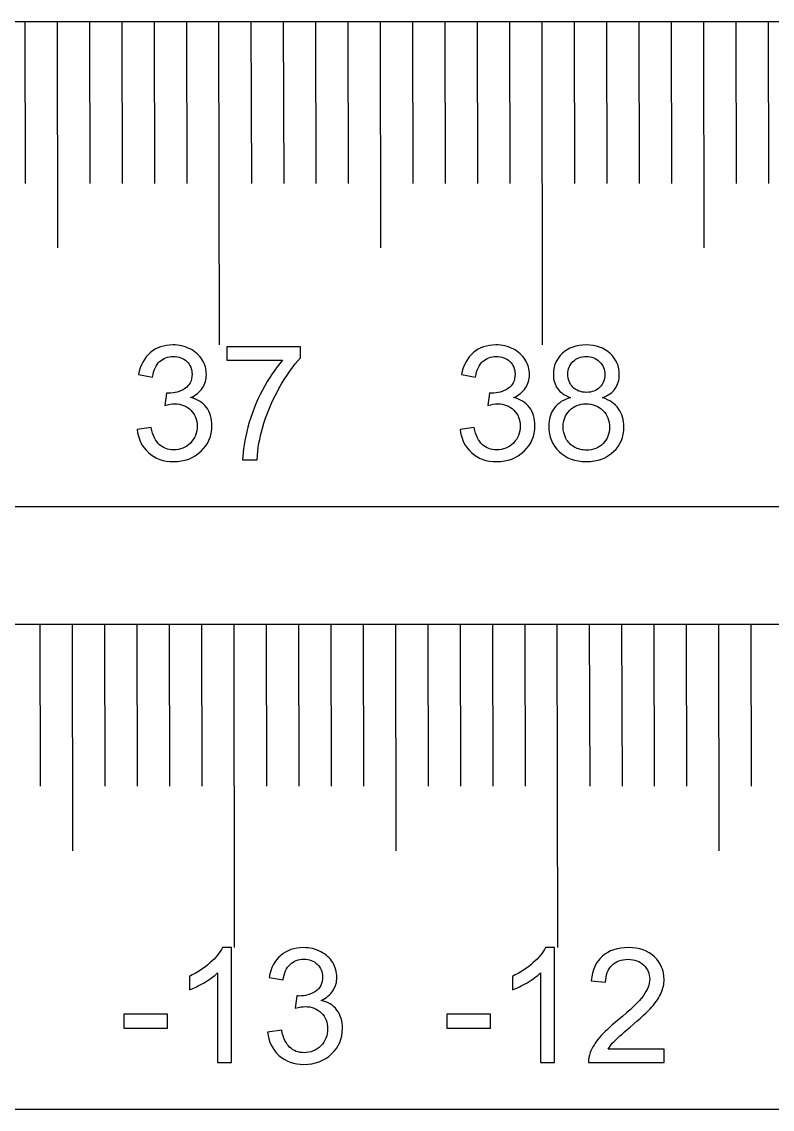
# Model space of a CAD drawing. Header units: millimetres. Extents: x -300 to 279, y -192 to 238.
# Drawn here: x 123.07 to 146.3, y -192.01 to -158.36 of the extents above; entities that cross this region are included whole.
import ezdxf

# ---------------------------------------------------------------- set-up
doc = ezdxf.new("R2010")
doc.units = ezdxf.units.MM
doc.layers.add('CAMADA_1', color=7, linetype='CONTINUOUS')

msp = doc.modelspace()

# ---------------------------------------------------------------- linework, layer by layer
at = {"layer": 'CAMADA_1', "color": 250}
for points, knots in [([(-240.8244, -158.3605), (-240.8244, -158.3605), (259.1756, -158.3605), (259.1756, -158.3605), (259.1756, -158.3605), (259.1756, -173.3605), (259.1756, -173.3605), (259.1756, -173.3605), (-240.8244, -173.3605), (-240.8244, -173.3605), (-240.8244, -173.3605), (-240.8244, -158.3605), (-240.8244, -158.3605)], [0, 0, 0, 0, 0.25, 0.25, 0.25, 0.5, 0.5, 0.5, 0.75, 0.75, 0.75, 1, 1, 1, 1]), ([(126.6437, -170.9732), (126.6437, -170.9732), (127.0784, -170.9139), (127.0784, -170.9139), (127.1286, -171.1609), (127.2125, -171.3387), (127.3319, -171.4473), (127.4512, -171.556), (127.5978, -171.6103), (127.7714, -171.6103), (127.9772, -171.6103), (128.1509, -171.5395), (128.2909, -171.398), (128.4308, -171.2564), (128.5008, -171.081), (128.5008, -170.872), (128.5008, -170.6728), (128.4357, -170.5081), (128.3049, -170.3781), (128.1748, -170.2488), (128.0093, -170.1838), (127.8077, -170.1838), (127.7254, -170.1838), (127.6233, -170.2003), (127.5006, -170.2324), (127.5006, -170.2324), (127.5492, -169.8521), (127.5492, -169.8521), (127.578, -169.8554), (127.6019, -169.857), (127.6192, -169.857), (127.8052, -169.857), (127.9715, -169.8085), (128.1205, -169.7121), (128.2686, -169.6158), (128.3427, -169.4677), (128.3427, -169.2676), (128.3427, -169.1088), (128.2884, -168.9771), (128.1806, -168.8725), (128.0727, -168.768), (127.9336, -168.7161), (127.7632, -168.7161), (127.5936, -168.7161), (127.4529, -168.7696), (127.3401, -168.8766), (127.2273, -168.9837), (127.1549, -169.1442), (127.1228, -169.3582), (127.1228, -169.3582), (126.6882, -169.2792), (126.6882, -169.2792), (126.7417, -168.9878), (126.8619, -168.7614), (127.0504, -168.6009), (127.238, -168.4404), (127.4726, -168.3605), (127.7525, -168.3605), (127.9451, -168.3605), (128.1229, -168.4017), (128.2851, -168.4848), (128.4481, -168.5671), (128.5724, -168.6799), (128.658, -168.8223), (128.7444, -168.9655), (128.7872, -169.117), (128.7872, -169.2775), (128.7872, -169.4298), (128.7461, -169.5681), (128.6646, -169.6932), (128.5823, -169.8183), (128.4604, -169.9179), (128.2999, -169.992), (128.509, -170.0398), (128.6712, -170.1402), (128.7872, -170.2925), (128.9025, -170.4439), (128.9601, -170.6349), (128.9601, -170.8629), (128.9601, -171.1716), (128.8473, -171.4342), (128.6226, -171.649), (128.397, -171.8639), (128.1122, -171.9709), (127.7682, -171.9709), (127.4578, -171.9709), (127.2002, -171.8779), (126.9952, -171.6926), (126.7894, -171.5074), (126.6725, -171.2679), (126.6437, -170.9732)], [0, 0, 0, 0, 0.0333333, 0.0333333, 0.0333333, 0.0666667, 0.0666667, 0.0666667, 0.1, 0.1, 0.1, 0.1333333, 0.1333333, 0.1333333, 0.1666667, 0.1666667, 0.1666667, 0.2, 0.2, 0.2, 0.2333333, 0.2333333, 0.2333333, 0.2666667, 0.2666667, 0.2666667, 0.3, 0.3, 0.3, 0.3333333, 0.3333333, 0.3333333, 0.3666667, 0.3666667, 0.3666667, 0.4, 0.4, 0.4, 0.4333333, 0.4333333, 0.4333333, 0.4666667, 0.4666667, 0.4666667, 0.5, 0.5, 0.5, 0.5333333, 0.5333333, 0.5333333, 0.5666667, 0.5666667, 0.5666667, 0.6, 0.6, 0.6, 0.6333333, 0.6333333, 0.6333333, 0.6666667, 0.6666667, 0.6666667, 0.7, 0.7, 0.7, 0.7333333, 0.7333333, 0.7333333, 0.7666667, 0.7666667, 0.7666667, 0.8, 0.8, 0.8, 0.8333333, 0.8333333, 0.8333333, 0.8666667, 0.8666667, 0.8666667, 0.9, 0.9, 0.9, 0.9333333, 0.9333333, 0.9333333, 0.9666667, 0.9666667, 0.9666667, 1, 1, 1, 1]), ([(129.4153, -168.8347), (129.4153, -168.8347), (129.4153, -168.4198), (129.4153, -168.4198), (129.4153, -168.4198), (131.702, -168.4198), (131.702, -168.4198), (131.702, -168.4198), (131.702, -168.7556), (131.702, -168.7556), (131.4773, -168.9952), (131.2534, -169.3137), (131.0328, -169.7113), (130.8114, -170.1089), (130.641, -170.518), (130.52, -170.9386), (130.4336, -171.2341), (130.3776, -171.5593), (130.3537, -171.9116), (130.3537, -171.9116), (129.9092, -171.9116), (129.9092, -171.9116), (129.9142, -171.6334), (129.9685, -171.2967), (130.073, -170.9024), (130.1776, -170.5073), (130.3266, -170.127), (130.5216, -169.7607), (130.7167, -169.3944), (130.9242, -169.0857), (131.1439, -168.8347), (131.1439, -168.8347), (129.4153, -168.8347), (129.4153, -168.8347)], [0, 0, 0, 0, 0.0909091, 0.0909091, 0.0909091, 0.1818182, 0.1818182, 0.1818182, 0.2727273, 0.2727273, 0.2727273, 0.3636364, 0.3636364, 0.3636364, 0.4545455, 0.4545455, 0.4545455, 0.5454545, 0.5454545, 0.5454545, 0.6363636, 0.6363636, 0.6363636, 0.7272727, 0.7272727, 0.7272727, 0.8181818, 0.8181818, 0.8181818, 0.9090909, 0.9090909, 0.9090909, 1, 1, 1, 1]), ([(136.6384, -170.9732), (136.6384, -170.9732), (137.0731, -170.9139), (137.0731, -170.9139), (137.1233, -171.1609), (137.2072, -171.3387), (137.3266, -171.4473), (137.4459, -171.556), (137.5925, -171.6103), (137.7661, -171.6103), (137.9719, -171.6103), (138.1456, -171.5395), (138.2856, -171.398), (138.4255, -171.2564), (138.4955, -171.081), (138.4955, -170.872), (138.4955, -170.6728), (138.4304, -170.5081), (138.2996, -170.3781), (138.1695, -170.2488), (138.004, -170.1838), (137.8024, -170.1838), (137.7201, -170.1838), (137.618, -170.2003), (137.4953, -170.2324), (137.4953, -170.2324), (137.5439, -169.8521), (137.5439, -169.8521), (137.5727, -169.8554), (137.5966, -169.857), (137.6139, -169.857), (137.7999, -169.857), (137.9662, -169.8085), (138.1152, -169.7121), (138.2633, -169.6158), (138.3374, -169.4677), (138.3374, -169.2676), (138.3374, -169.1088), (138.2831, -168.9771), (138.1753, -168.8725), (138.0674, -168.768), (137.9283, -168.7161), (137.7579, -168.7161), (137.5883, -168.7161), (137.4476, -168.7696), (137.3348, -168.8766), (137.222, -168.9837), (137.1496, -169.1442), (137.1175, -169.3582), (137.1175, -169.3582), (136.6829, -169.2792), (136.6829, -169.2792), (136.7364, -168.9878), (136.8566, -168.7614), (137.0451, -168.6009), (137.2327, -168.4404), (137.4673, -168.3605), (137.7472, -168.3605), (137.9398, -168.3605), (138.1176, -168.4017), (138.2798, -168.4848), (138.4428, -168.5671), (138.5671, -168.6799), (138.6527, -168.8223), (138.7391, -168.9655), (138.7819, -169.117), (138.7819, -169.2775), (138.7819, -169.4298), (138.7408, -169.5681), (138.6593, -169.6932), (138.577, -169.8183), (138.4551, -169.9179), (138.2946, -169.992), (138.5037, -170.0398), (138.6659, -170.1402), (138.7819, -170.2925), (138.8972, -170.4439), (138.9548, -170.6349), (138.9548, -170.8629), (138.9548, -171.1716), (138.842, -171.4342), (138.6173, -171.649), (138.3917, -171.8639), (138.1069, -171.9709), (137.7629, -171.9709), (137.4525, -171.9709), (137.1949, -171.8779), (136.9899, -171.6926), (136.7841, -171.5074), (136.6672, -171.2679), (136.6384, -170.9732)], [0, 0, 0, 0, 0.0333333, 0.0333333, 0.0333333, 0.0666667, 0.0666667, 0.0666667, 0.1, 0.1, 0.1, 0.1333333, 0.1333333, 0.1333333, 0.1666667, 0.1666667, 0.1666667, 0.2, 0.2, 0.2, 0.2333333, 0.2333333, 0.2333333, 0.2666667, 0.2666667, 0.2666667, 0.3, 0.3, 0.3, 0.3333333, 0.3333333, 0.3333333, 0.3666667, 0.3666667, 0.3666667, 0.4, 0.4, 0.4, 0.4333333, 0.4333333, 0.4333333, 0.4666667, 0.4666667, 0.4666667, 0.5, 0.5, 0.5, 0.5333333, 0.5333333, 0.5333333, 0.5666667, 0.5666667, 0.5666667, 0.6, 0.6, 0.6, 0.6333333, 0.6333333, 0.6333333, 0.6666667, 0.6666667, 0.6666667, 0.7, 0.7, 0.7, 0.7333333, 0.7333333, 0.7333333, 0.7666667, 0.7666667, 0.7666667, 0.8, 0.8, 0.8, 0.8333333, 0.8333333, 0.8333333, 0.8666667, 0.8666667, 0.8666667, 0.9, 0.9, 0.9, 0.9333333, 0.9333333, 0.9333333, 0.9666667, 0.9666667, 0.9666667, 1, 1, 1, 1]), ([(140.0546, -169.9945), (139.8743, -169.9286), (139.7409, -169.834), (139.6537, -169.7121), (139.5672, -169.5895), (139.5236, -169.443), (139.5236, -169.2726), (139.5236, -169.0149), (139.6158, -168.7993), (139.8002, -168.6239), (139.9854, -168.4486), (140.2307, -168.3605), (140.5377, -168.3605), (140.8456, -168.3605), (141.0942, -168.4503), (141.2819, -168.6297), (141.4695, -168.8091), (141.5634, -169.0273), (141.5634, -169.2849), (141.5634, -169.4487), (141.5206, -169.592), (141.435, -169.713), (141.3494, -169.8348), (141.2193, -169.9286), (141.044, -169.9945), (141.2605, -170.0653), (141.4243, -170.1789), (141.537, -170.3369), (141.6498, -170.4941), (141.7066, -170.6818), (141.7066, -170.9008), (141.7066, -171.2029), (141.5996, -171.4564), (141.3864, -171.6622), (141.1724, -171.868), (140.8917, -171.9709), (140.5435, -171.9709), (140.1953, -171.9709), (139.9146, -171.868), (139.7006, -171.6614), (139.4874, -171.4548), (139.3804, -171.1971), (139.3804, -170.8884), (139.3804, -170.6588), (139.4388, -170.4661), (139.5557, -170.3114), (139.6726, -170.1558), (139.8389, -170.0505), (140.0546, -169.9945)], [0, 0, 0, 0, 0.0625, 0.0625, 0.0625, 0.125, 0.125, 0.125, 0.1875, 0.1875, 0.1875, 0.25, 0.25, 0.25, 0.3125, 0.3125, 0.3125, 0.375, 0.375, 0.375, 0.4375, 0.4375, 0.4375, 0.5, 0.5, 0.5, 0.5625, 0.5625, 0.5625, 0.625, 0.625, 0.625, 0.6875, 0.6875, 0.6875, 0.75, 0.75, 0.75, 0.8125, 0.8125, 0.8125, 0.875, 0.875, 0.875, 0.9375, 0.9375, 0.9375, 1, 1, 1, 1]), ([(139.9681, -169.2569), (139.9681, -169.4249), (140.0216, -169.5615), (140.1278, -169.6677), (140.2348, -169.7739), (140.3748, -169.8274), (140.5484, -169.8274), (140.7172, -169.8274), (140.8538, -169.7747), (140.96, -169.6693), (141.0662, -169.564), (141.1189, -169.4347), (141.1189, -169.2816), (141.1189, -169.1219), (141.0646, -168.9878), (140.9551, -168.8791), (140.8464, -168.7705), (140.709, -168.7161), (140.5435, -168.7161), (140.3764, -168.7161), (140.2389, -168.7696), (140.1303, -168.8758), (140.0225, -168.982), (139.9681, -169.1088), (139.9681, -169.2569)], [0, 0, 0, 0, 0.125, 0.125, 0.125, 0.25, 0.25, 0.25, 0.375, 0.375, 0.375, 0.5, 0.5, 0.5, 0.625, 0.625, 0.625, 0.75, 0.75, 0.75, 0.875, 0.875, 0.875, 1, 1, 1, 1]), ([(139.8249, -170.8917), (139.8249, -171.016), (139.8537, -171.1354), (139.9113, -171.2514), (139.9689, -171.3667), (140.0562, -171.4564), (140.1731, -171.5198), (140.2892, -171.5832), (140.4143, -171.6153), (140.5468, -171.6153), (140.7559, -171.6153), (140.9271, -171.5486), (141.0613, -171.4152), (141.1954, -171.2819), (141.2621, -171.1123), (141.2621, -170.9065), (141.2621, -170.6975), (141.193, -170.5246), (141.0555, -170.3879), (140.9172, -170.2513), (140.7427, -170.183), (140.5328, -170.183), (140.327, -170.183), (140.1583, -170.2505), (140.0249, -170.3855), (139.8916, -170.5205), (139.8249, -170.6892), (139.8249, -170.8917)], [0, 0, 0, 0, 0.1111111, 0.1111111, 0.1111111, 0.2222222, 0.2222222, 0.2222222, 0.3333333, 0.3333333, 0.3333333, 0.4444444, 0.4444444, 0.4444444, 0.5555556, 0.5555556, 0.5555556, 0.6666667, 0.6666667, 0.6666667, 0.7777778, 0.7777778, 0.7777778, 0.8888889, 0.8888889, 0.8888889, 1, 1, 1, 1]), ([(-240.3555, -177.0107), (-240.3555, -177.0107), (259.6445, -177.0107), (259.6445, -177.0107), (259.6445, -177.0107), (259.6445, -192.0107), (259.6445, -192.0107), (259.6445, -192.0107), (-240.3555, -192.0107), (-240.3555, -192.0107), (-240.3555, -192.0107), (-240.3555, -177.0107), (-240.3555, -177.0107)], [0, 0, 0, 0, 0.25, 0.25, 0.25, 0.5, 0.5, 0.5, 0.75, 0.75, 0.75, 1, 1, 1, 1]), ([(129.5648, -190.5618), (129.5648, -190.5618), (129.1301, -190.5618), (129.1301, -190.5618), (129.1301, -190.5618), (129.1301, -187.7944), (129.1301, -187.7944), (129.0256, -187.8948), (128.8881, -187.9944), (128.7186, -188.094), (128.549, -188.1936), (128.3959, -188.2685), (128.2609, -188.3179), (128.2609, -188.3179), (128.2609, -187.8981), (128.2609, -187.8981), (128.5037, -187.7845), (128.7161, -187.6462), (128.898, -187.4832), (129.0799, -187.3211), (129.2092, -187.1638), (129.2849, -187.0107), (129.2849, -187.0107), (129.5648, -187.0107), (129.5648, -187.0107), (129.5648, -187.0107), (129.5648, -190.5618), (129.5648, -190.5618)], [0, 0, 0, 0, 0.1111111, 0.1111111, 0.1111111, 0.2222222, 0.2222222, 0.2222222, 0.3333333, 0.3333333, 0.3333333, 0.4444444, 0.4444444, 0.4444444, 0.5555556, 0.5555556, 0.5555556, 0.6666667, 0.6666667, 0.6666667, 0.7777778, 0.7777778, 0.7777778, 0.8888889, 0.8888889, 0.8888889, 1, 1, 1, 1]), ([(130.6818, -189.6234), (130.6818, -189.6234), (131.1165, -189.5641), (131.1165, -189.5641), (131.1667, -189.8111), (131.2506, -189.9889), (131.37, -190.0975), (131.4893, -190.2062), (131.6359, -190.2605), (131.8095, -190.2605), (132.0153, -190.2605), (132.189, -190.1897), (132.329, -190.0482), (132.4689, -189.9066), (132.5389, -189.7312), (132.5389, -189.5222), (132.5389, -189.323), (132.4738, -189.1583), (132.343, -189.0283), (132.2129, -188.899), (132.0474, -188.834), (131.8458, -188.834), (131.7635, -188.834), (131.6614, -188.8505), (131.5387, -188.8826), (131.5387, -188.8826), (131.5873, -188.5023), (131.5873, -188.5023), (131.6161, -188.5056), (131.64, -188.5072), (131.6573, -188.5072), (131.8433, -188.5072), (132.0096, -188.4587), (132.1586, -188.3623), (132.3067, -188.266), (132.3808, -188.1179), (132.3808, -187.9178), (132.3808, -187.759), (132.3265, -187.6273), (132.2187, -187.5227), (132.1108, -187.4182), (131.9717, -187.3663), (131.8013, -187.3663), (131.6317, -187.3663), (131.491, -187.4198), (131.3782, -187.5268), (131.2654, -187.6339), (131.193, -187.7944), (131.1609, -188.0084), (131.1609, -188.0084), (130.7263, -187.9294), (130.7263, -187.9294), (130.7798, -187.638), (130.9, -187.4116), (131.0885, -187.2511), (131.2761, -187.0906), (131.5107, -187.0107), (131.7906, -187.0107), (131.9832, -187.0107), (132.161, -187.0519), (132.3232, -187.135), (132.4862, -187.2173), (132.6105, -187.3301), (132.6961, -187.4725), (132.7825, -187.6157), (132.8253, -187.7672), (132.8253, -187.9277), (132.8253, -188.08), (132.7842, -188.2183), (132.7027, -188.3434), (132.6204, -188.4685), (132.4985, -188.5681), (132.338, -188.6422), (132.5471, -188.69), (132.7093, -188.7904), (132.8253, -188.9427), (132.9406, -189.0941), (132.9982, -189.2851), (132.9982, -189.5131), (132.9982, -189.8218), (132.8854, -190.0844), (132.6607, -190.2992), (132.4351, -190.5141), (132.1503, -190.6211), (131.8063, -190.6211), (131.4959, -190.6211), (131.2383, -190.5281), (131.0333, -190.3428), (130.8275, -190.1576), (130.7106, -189.9181), (130.6818, -189.6234)], [0, 0, 0, 0, 0.0333333, 0.0333333, 0.0333333, 0.0666667, 0.0666667, 0.0666667, 0.1, 0.1, 0.1, 0.1333333, 0.1333333, 0.1333333, 0.1666667, 0.1666667, 0.1666667, 0.2, 0.2, 0.2, 0.2333333, 0.2333333, 0.2333333, 0.2666667, 0.2666667, 0.2666667, 0.3, 0.3, 0.3, 0.3333333, 0.3333333, 0.3333333, 0.3666667, 0.3666667, 0.3666667, 0.4, 0.4, 0.4, 0.4333333, 0.4333333, 0.4333333, 0.4666667, 0.4666667, 0.4666667, 0.5, 0.5, 0.5, 0.5333333, 0.5333333, 0.5333333, 0.5666667, 0.5666667, 0.5666667, 0.6, 0.6, 0.6, 0.6333333, 0.6333333, 0.6333333, 0.6666667, 0.6666667, 0.6666667, 0.7, 0.7, 0.7, 0.7333333, 0.7333333, 0.7333333, 0.7666667, 0.7666667, 0.7666667, 0.8, 0.8, 0.8, 0.8333333, 0.8333333, 0.8333333, 0.8666667, 0.8666667, 0.8666667, 0.9, 0.9, 0.9, 0.9333333, 0.9333333, 0.9333333, 0.9666667, 0.9666667, 0.9666667, 1, 1, 1, 1]), ([(139.5595, -190.5618), (139.5595, -190.5618), (139.1248, -190.5618), (139.1248, -190.5618), (139.1248, -190.5618), (139.1248, -187.7944), (139.1248, -187.7944), (139.0203, -187.8948), (138.8828, -187.9944), (138.7133, -188.094), (138.5437, -188.1936), (138.3906, -188.2685), (138.2556, -188.3179), (138.2556, -188.3179), (138.2556, -187.8981), (138.2556, -187.8981), (138.4984, -187.7845), (138.7108, -187.6462), (138.8927, -187.4832), (139.0746, -187.3211), (139.2039, -187.1638), (139.2796, -187.0107), (139.2796, -187.0107), (139.5595, -187.0107), (139.5595, -187.0107), (139.5595, -187.0107), (139.5595, -190.5618), (139.5595, -190.5618)], [0, 0, 0, 0, 0.1111111, 0.1111111, 0.1111111, 0.2222222, 0.2222222, 0.2222222, 0.3333333, 0.3333333, 0.3333333, 0.4444444, 0.4444444, 0.4444444, 0.5555556, 0.5555556, 0.5555556, 0.6666667, 0.6666667, 0.6666667, 0.7777778, 0.7777778, 0.7777778, 0.8888889, 0.8888889, 0.8888889, 1, 1, 1, 1]), ([(142.9534, -190.1469), (142.9534, -190.1469), (142.9534, -190.5618), (142.9534, -190.5618), (142.9534, -190.5618), (140.6123, -190.5618), (140.6123, -190.5618), (140.609, -190.4573), (140.6263, -190.3568), (140.6634, -190.2597), (140.7235, -190.1008), (140.8198, -189.9436), (140.9523, -189.7897), (141.0848, -189.6358), (141.2741, -189.458), (141.5203, -189.2563), (141.903, -188.941), (142.1631, -188.6916), (142.299, -188.5072), (142.4356, -188.3228), (142.5039, -188.1483), (142.5039, -187.9837), (142.5039, -187.8117), (142.4422, -187.6668), (142.3187, -187.5482), (142.1952, -187.4305), (142.0339, -187.3713), (141.8355, -187.3713), (141.6256, -187.3713), (141.4577, -187.4338), (141.3318, -187.5589), (141.2058, -187.6832), (141.1424, -187.8561), (141.1408, -188.0775), (141.1408, -188.0775), (140.6963, -188.0331), (140.6963, -188.0331), (140.7267, -187.7005), (140.842, -187.447), (141.0412, -187.2725), (141.2412, -187.098), (141.5087, -187.0107), (141.8454, -187.0107), (142.1845, -187.0107), (142.4537, -187.1046), (142.6513, -187.2931), (142.8496, -187.4816), (142.9484, -187.7153), (142.9484, -187.9936), (142.9484, -188.1352), (142.9196, -188.2743), (142.8612, -188.4109), (142.8036, -188.5484), (142.7072, -188.6924), (142.5731, -188.8439), (142.4381, -188.9945), (142.215, -189.2028), (141.9039, -189.4662), (141.6429, -189.6851), (141.475, -189.8333), (141.4009, -189.9115), (141.3268, -189.9897), (141.2659, -190.0679), (141.2173, -190.1469), (141.2173, -190.1469), (142.9534, -190.1469), (142.9534, -190.1469)], [0, 0, 0, 0, 0.0454545, 0.0454545, 0.0454545, 0.0909091, 0.0909091, 0.0909091, 0.1363636, 0.1363636, 0.1363636, 0.1818182, 0.1818182, 0.1818182, 0.2272727, 0.2272727, 0.2272727, 0.2727273, 0.2727273, 0.2727273, 0.3181818, 0.3181818, 0.3181818, 0.3636364, 0.3636364, 0.3636364, 0.4090909, 0.4090909, 0.4090909, 0.4545455, 0.4545455, 0.4545455, 0.5, 0.5, 0.5, 0.5454545, 0.5454545, 0.5454545, 0.5909091, 0.5909091, 0.5909091, 0.6363636, 0.6363636, 0.6363636, 0.6818182, 0.6818182, 0.6818182, 0.7272727, 0.7272727, 0.7272727, 0.7727273, 0.7727273, 0.7727273, 0.8181818, 0.8181818, 0.8181818, 0.8636364, 0.8636364, 0.8636364, 0.9090909, 0.9090909, 0.9090909, 0.9545455, 0.9545455, 0.9545455, 1, 1, 1, 1]), ([(126.2359, -189.4999), (126.2359, -189.4999), (126.2359, -189.0653), (126.2359, -189.0653), (126.2359, -189.0653), (127.5793, -189.0653), (127.5793, -189.0653), (127.5793, -189.0653), (127.5793, -189.4999), (127.5793, -189.4999), (127.5793, -189.4999), (126.2359, -189.4999), (126.2359, -189.4999)], [0, 0, 0, 0, 0.25, 0.25, 0.25, 0.5, 0.5, 0.5, 0.75, 0.75, 0.75, 1, 1, 1, 1]), ([(136.2306, -189.4999), (136.2306, -189.4999), (136.2306, -189.0653), (136.2306, -189.0653), (136.2306, -189.0653), (137.574, -189.0653), (137.574, -189.0653), (137.574, -189.0653), (137.574, -189.4999), (137.574, -189.4999), (137.574, -189.4999), (136.2306, -189.4999), (136.2306, -189.4999)], [0, 0, 0, 0, 0.25, 0.25, 0.25, 0.5, 0.5, 0.5, 0.75, 0.75, 0.75, 1, 1, 1, 1])]:
    msp.add_open_spline(points, degree=3, knots=knots, dxfattribs=at)
for points in [[(123.167, -158.3605), (123.167, -158.3605), (123.1788, -163.3605), (123.1788, -163.3605)], [(124.167, -158.3605), (124.167, -158.3605), (124.1788, -165.3605), (124.1788, -165.3605)], [(125.167, -158.3605), (125.167, -158.3605), (125.1788, -163.3605), (125.1788, -163.3605)], [(126.1669, -158.3605), (126.1669, -158.3605), (126.1787, -163.3605), (126.1787, -163.3605)], [(127.1669, -158.3605), (127.1669, -158.3605), (127.1787, -163.3605), (127.1787, -163.3605)], [(128.1669, -158.3605), (128.1669, -158.3605), (128.1787, -163.3605), (128.1787, -163.3605)], [(129.1669, -158.3605), (129.1669, -158.3605), (129.1787, -168.3605), (129.1787, -168.3605)], [(129.1669, -158.3605), (129.1669, -158.3605), (129.1787, -168.3605), (129.1787, -168.3605)], [(130.1668, -158.3605), (130.1668, -158.3605), (130.1786, -163.3605), (130.1786, -163.3605)], [(131.1668, -158.3605), (131.1668, -158.3605), (131.1786, -163.3605), (131.1786, -163.3605)], [(132.1668, -158.3605), (132.1668, -158.3605), (132.1786, -163.3605), (132.1786, -163.3605)], [(133.1668, -158.3605), (133.1668, -158.3605), (133.1786, -163.3605), (133.1786, -163.3605)], [(134.1668, -158.3605), (134.1668, -158.3605), (134.1785, -165.3605), (134.1785, -165.3605)], [(135.1667, -158.3605), (135.1667, -158.3605), (135.1785, -163.3605), (135.1785, -163.3605)], [(136.1667, -158.3605), (136.1667, -158.3605), (136.1785, -163.3605), (136.1785, -163.3605)], [(137.1667, -158.3605), (137.1667, -158.3605), (137.1785, -163.3605), (137.1785, -163.3605)], [(138.1667, -158.3605), (138.1667, -158.3605), (138.1785, -163.3605), (138.1785, -163.3605)], [(139.1666, -158.3605), (139.1666, -158.3605), (139.1784, -168.3605), (139.1784, -168.3605)], [(139.1666, -158.3605), (139.1666, -158.3605), (139.1784, -168.3605), (139.1784, -168.3605)], [(140.1666, -158.3605), (140.1666, -158.3605), (140.1784, -163.3605), (140.1784, -163.3605)], [(141.1666, -158.3605), (141.1666, -158.3605), (141.1784, -163.3605), (141.1784, -163.3605)], [(142.1666, -158.3605), (142.1666, -158.3605), (142.1784, -163.3605), (142.1784, -163.3605)], [(143.1665, -158.3605), (143.1665, -158.3605), (143.1783, -163.3605), (143.1783, -163.3605)], [(144.1665, -158.3605), (144.1665, -158.3605), (144.1783, -165.3605), (144.1783, -165.3605)], [(145.1665, -158.3605), (145.1665, -158.3605), (145.1783, -163.3605), (145.1783, -163.3605)], [(146.1665, -158.3605), (146.1665, -158.3605), (146.1783, -163.3605), (146.1783, -163.3605)], [(123.6359, -177.0107), (123.6359, -177.0107), (123.6477, -182.0107), (123.6477, -182.0107)], [(124.6359, -177.0107), (124.6359, -177.0107), (124.6477, -184.0107), (124.6477, -184.0107)], [(125.6359, -177.0107), (125.6359, -177.0107), (125.6477, -182.0107), (125.6477, -182.0107)], [(126.6358, -177.0107), (126.6358, -177.0107), (126.6476, -182.0107), (126.6476, -182.0107)], [(127.6358, -177.0107), (127.6358, -177.0107), (127.6476, -182.0107), (127.6476, -182.0107)], [(128.6358, -177.0107), (128.6358, -177.0107), (128.6476, -182.0107), (128.6476, -182.0107)], [(129.6358, -177.0107), (129.6358, -177.0107), (129.6476, -187.0107), (129.6476, -187.0107)], [(129.6358, -177.0107), (129.6358, -177.0107), (129.6476, -187.0107), (129.6476, -187.0107)], [(130.6357, -177.0107), (130.6357, -177.0107), (130.6475, -182.0107), (130.6475, -182.0107)], [(131.6357, -177.0107), (131.6357, -177.0107), (131.6475, -182.0107), (131.6475, -182.0107)], [(132.6357, -177.0107), (132.6357, -177.0107), (132.6475, -182.0107), (132.6475, -182.0107)], [(133.6357, -177.0107), (133.6357, -177.0107), (133.6475, -182.0107), (133.6475, -182.0107)], [(134.6357, -177.0107), (134.6357, -177.0107), (134.6474, -184.0107), (134.6474, -184.0107)], [(135.6356, -177.0107), (135.6356, -177.0107), (135.6474, -182.0107), (135.6474, -182.0107)], [(136.6356, -177.0107), (136.6356, -177.0107), (136.6474, -182.0107), (136.6474, -182.0107)], [(137.6356, -177.0107), (137.6356, -177.0107), (137.6474, -182.0107), (137.6474, -182.0107)], [(138.6356, -177.0107), (138.6356, -177.0107), (138.6474, -182.0107), (138.6474, -182.0107)], [(139.6355, -177.0107), (139.6355, -177.0107), (139.6473, -187.0107), (139.6473, -187.0107)], [(139.6355, -177.0107), (139.6355, -177.0107), (139.6473, -187.0107), (139.6473, -187.0107)], [(140.6355, -177.0107), (140.6355, -177.0107), (140.6473, -182.0107), (140.6473, -182.0107)], [(141.6355, -177.0107), (141.6355, -177.0107), (141.6473, -182.0107), (141.6473, -182.0107)], [(142.6355, -177.0107), (142.6355, -177.0107), (142.6473, -182.0107), (142.6473, -182.0107)], [(143.6354, -177.0107), (143.6354, -177.0107), (143.6472, -182.0107), (143.6472, -182.0107)], [(144.6354, -177.0107), (144.6354, -177.0107), (144.6472, -184.0107), (144.6472, -184.0107)], [(145.6354, -177.0107), (145.6354, -177.0107), (145.6472, -182.0107), (145.6472, -182.0107)]]:
    msp.add_open_spline(points, degree=3, dxfattribs=at)

doc.saveas('drawing.dxf')
